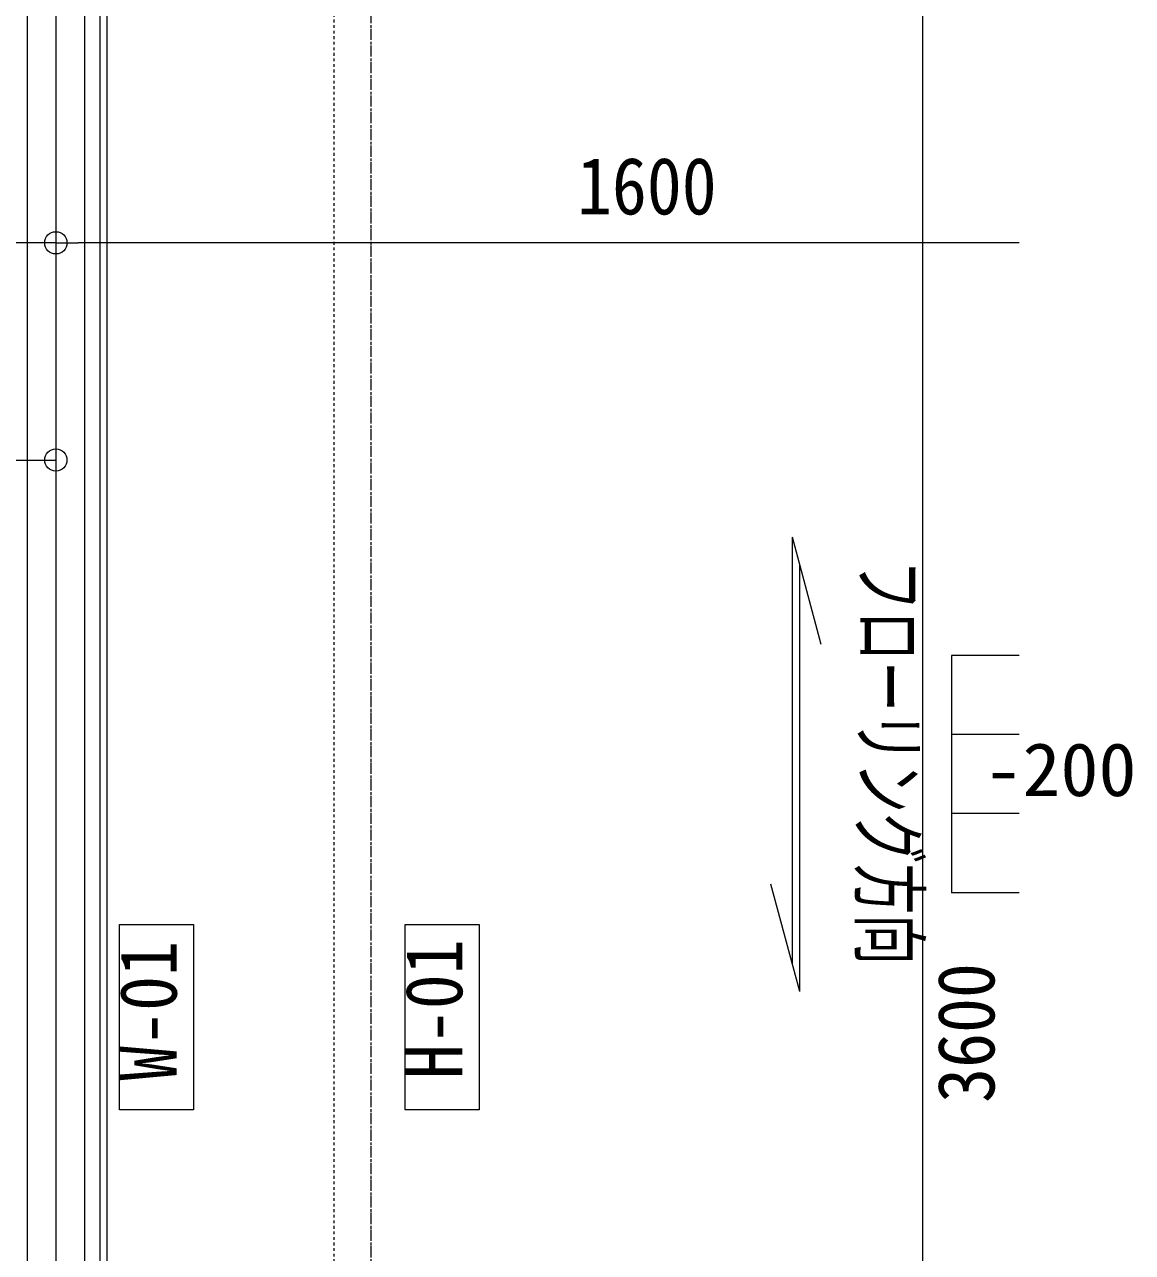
# Model space of a CAD drawing. Units: millimetres at full size, sheet at 1:30. Extents: x -17796 to 21385, y -23279 to 7734.
# Drawn here: x -9182 to -7687, y 989 to 2646 of the extents above; entities that cross this region are included whole.
import ezdxf
from ezdxf.enums import TextEntityAlignment as Align

# ---------------------------------------------------------------- set-up
doc = ezdxf.new("R2010")
doc.units = ezdxf.units.MM
doc.header["$LTSCALE"] = 30
doc.header["$PDMODE"] = 32
doc.header["$PDSIZE"] = 30
for name, pattern in [('USER11', [0.25, 0.125, -0.125]), ('USER8', [0.75, 0.5, -0.25]), ('USER9', [2.3, 2, -0.1, 0.1, -0.1])]:
    doc.linetypes.add(name, pattern=pattern)
for name, color, linetype, lineweight in [('0-1_(W)電灯', 253, 'Continuous', 18), ('0-A_RC壁', 21, 'Continuous', 18), ('0-C_0_4P', 4, 'Continuous', 18), ('0-D_破線', 30, 'Continuous', 18), ('1-C_鋼製建具', 253, 'USER8', 18), ('1-F_衛生陶器・住設', 2, 'USER9', 18), ('E-B_ﾊｯﾁﾝｸﾞ', 5, 'Continuous', 9)]:
    doc.layers.add(name, color=color, linetype=linetype, lineweight=lineweight)
doc.styles.add('ＭＳ ゴシック', font='')
doc.styles.get('ＭＳ ゴシック').set_extended_font_data('MS Gothic')

msp = doc.modelspace()

# ---------------------------------------------------------------- linework, layer by layer
at = {"layer": '0-1_(W)電灯', "color": 3, "linetype": 'USER11'}
for p, q in [((-8764.72, 3297.42), (-8764.72, -4087.58)), ((-8714.72, 3297.42), (-8714.72, -4087.58))]:
    msp.add_line(p, q, dxfattribs=at)
at = {"layer": '0-1_(W)電灯', "color": 6}
for p, q in [((-7970.07, 3052.42), (-7970.07, -487.58)), ((-9139.72, 2371.22), (-9139.72, 2368.72)), ((-9139.72, 2371.22), (-9139.72, 2368.72)), ((-9169.72, 2351.22), (-10709.72, 2351.22)), ((-7839.72, 2351.22), (-9109.72, 2351.22))]:
    msp.add_line(p, q, dxfattribs=at)
at = {"layer": '0-1_(W)電灯', "color": 7}
for p, q in [((-9139.72, 2351.22), (-9169.72, 2351.22)), ((-9139.72, 2351.22), (-9109.72, 2351.22)), ((-7839.72, 1794.43), (-7930.93, 1794.43)), ((-7930.93, 1794.43), (-7930.93, 1474.43)), ((-7839.72, 1687.76), (-7930.93, 1687.76)), ((-7839.72, 1581.1), (-7930.93, 1581.1)), ((-7839.72, 1474.43), (-7930.93, 1474.43))]:
    msp.add_line(p, q, dxfattribs=at)
at = {"layer": '0-1_(W)電灯', "color": 94}
for p, q in [((-8145.75, 1378.3), (-8145.75, 1954.31)), ((-8106.92, 1809.42), (-8145.75, 1954.31)), ((-8135.75, 1340.98), (-8135.75, 1916.99)), ((-8135.75, 1340.98), (-8174.57, 1485.86))]:
    msp.add_line(p, q, dxfattribs=at)
at = {"layer": '0-1_(W)電灯', "color": 2}
for points in [[(-9053.71, 1181.47), (-9053.71, 1431.47), (-8953.71, 1431.47), (-8953.71, 1181.47)], [(-8668.27, 1181.47), (-8668.27, 1431.47), (-8568.27, 1431.47), (-8568.27, 1181.47)]]:
    msp.add_lwpolyline(points, close=True, dxfattribs=at)
at = {"layer": '0-1_(W)電灯', "color": 7}
msp.add_circle((-9139.72, 2351.22), 15, dxfattribs=at)
msp.add_circle((-9139.72, 2351.22), 15, dxfattribs=at)
at = {"layer": '0-A_RC壁'}
msp.add_line((-9139.72, 3432.42), (-9139.72, -4117.58), dxfattribs=at)
at = {"layer": '0-C_0_4P'}
for p, q in [((-9080.22, 3432.42), (-9080.22, -4117.58)), ((-9070.72, 3432.42), (-9070.72, -4117.58))]:
    msp.add_line(p, q, dxfattribs=at)
at = {"layer": '0-D_破線'}
for p, q in [((-9178.22, 3432.42), (-9178.22, -4117.58)), ((-9101.22, 3432.42), (-9101.22, -4117.58))]:
    msp.add_line(p, q, dxfattribs=at)
at = {"layer": '1-C_鋼製建具'}
msp.add_line((-8714.72, 3382.42), (-8714.72, -4117.58), dxfattribs=at)
at = {"layer": '1-F_衛生陶器・住設'}
msp.add_line((-9139.72, 7041.73), (-9139.72, -7887.16), dxfattribs=at)
at = {"layer": 'E-B_ﾊｯﾁﾝｸﾞ'}
msp.add_line((-10529.73, 2058.22), (-9139.72, 2058.22), dxfattribs=at)
msp.add_point((-9139.72, 2058.22), dxfattribs=at)

# ---------------------------------------------------------------- texts
at = {"layer": '0-1_(W)電灯', "color": 9, "style": 'ＭＳ ゴシック', "width": 0.9}
msp.add_text('1600', height=76.97, dxfattribs=at).set_placement((-8436.36, 2366.42), align=Align.BOTTOM_LEFT)
at = {"layer": '0-1_(W)電灯', "color": 94, "style": 'ＭＳ ゴシック', "width": 0.65}
msp.add_text('フローリング方向', height=76.97, rotation=270, dxfattribs=at).set_placement((-8076.4, 1923.19), align=Align.BOTTOM_LEFT)
at = {"layer": '0-1_(W)電灯', "color": 7, "style": 'ＭＳ ゴシック', "width": 1.05}
msp.add_text('-200', height=71.84, dxfattribs=at).set_placement((-7886.56, 1583.28), align=Align.BOTTOM_LEFT)
at = {"layer": '0-1_(W)電灯', "color": 2, "style": 'ＭＳ ゴシック', "width": 0.9}
for s, p in [('W-01', (-8953.52, 1220.76)), ('H-01', (-8568.08, 1223.05))]:
    msp.add_text(s, height=76.97, rotation=90, dxfattribs=at).set_placement(p, align=Align.BOTTOM_LEFT)
at = {"layer": '0-1_(W)電灯', "color": 9, "style": 'ＭＳ ゴシック', "width": 0.9}
msp.add_text('3600', height=76.97, rotation=90, dxfattribs=at).set_placement((-7849.88, 1190.99), align=Align.BOTTOM_LEFT)

doc.saveas('drawing.dxf')
